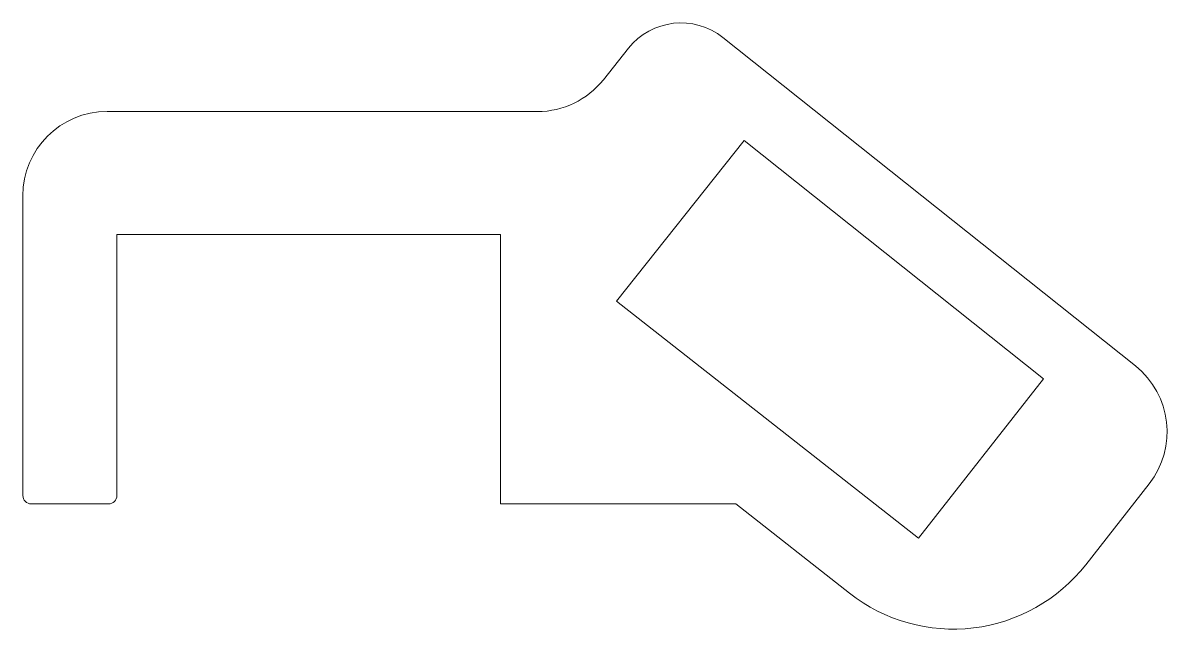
# Model space of a CAD drawing. Header units: millimetres. Extents: x -17 to 51, y -15.4 to 20.6.
import ezdxf

# ---------------------------------------------------------------- set-up
doc = ezdxf.new("R2010")
doc.units = ezdxf.units.MM

msp = doc.modelspace()

# ---------------------------------------------------------------- linework, layer by layer
at = {"color": 7, "linetype": 'Continuous', "lineweight": 15}
for p, q in [((17.509, 17.186), (18.997, 19.056)), ((24.617, 19.695), (49.126, 0.189)), ((-11.986, 15.3), (13.597, 15.3)), ((18.29, 4.037), (25.882, 13.576)), ((25.882, 13.576), (43.656, -0.57)), ((-16.986, -7.5), (-16.986, 10.3)), ((11.4, 8), (-11.4, 8)), ((-11.4, 8), (-11.4, -7.5)), ((11.4, -8), (11.4, 8)), ((36.228, -10.037), (18.29, 4.037)), ((43.656, -0.57), (36.228, -10.037)), ((49.946, -6.81), (46.177, -11.613)), ((-11.9, -8), (-16.486, -8)), ((25.373, -8), (11.4, -8)), ((32.137, -13.307), (25.373, -8))]:
    msp.add_line(p, q, dxfattribs=at)
for centre, radius, start, end in [((22.126, 16.565), 4, 51.48429, 141.48429), ((13.597, 20.3), 5, 270, 321.48429), ((-11.986, 10.3), 5, 90, 180), ((46.012, -3.723), 5, 321.88194, 51.48429), ((-16.486, -7.5), 0.5, 180, 270), ((-11.9, -7.5), 0.5, 270, 0), ((38.31, -5.44), 10, 231.88194, 321.88194)]:
    msp.add_arc(centre, radius, start, end, dxfattribs=at)

doc.saveas('drawing.dxf')
